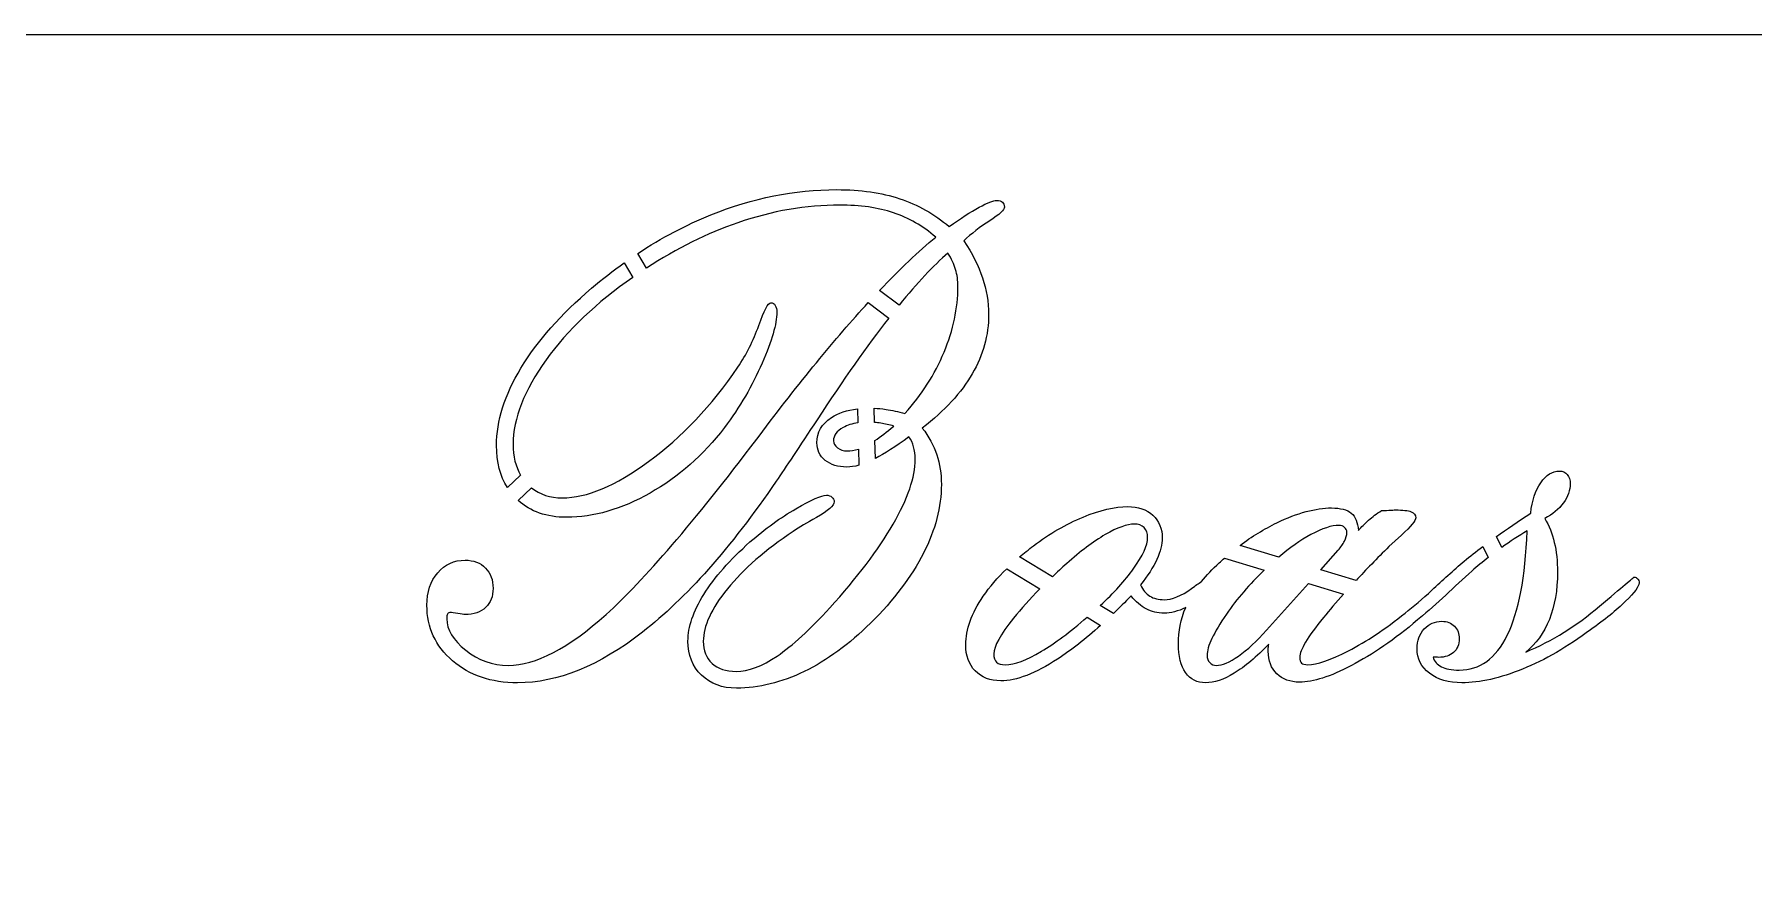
# Model space of a CAD drawing. Header units: centimetres. Extents: x -56 to 56, y -46 to 46.
# Drawn here: x 31.4 to 43.75, y 26.86 to 32.85 of the extents above; entities that cross this region are included whole.
import ezdxf

# ---------------------------------------------------------------- set-up
doc = ezdxf.new("R2010")
doc.units = ezdxf.units.CM
doc.header["$MEASUREMENT"] = 0
doc.layers.add('Camada 1', color=7, linetype='Continuous')

msp = doc.modelspace()

# ---------------------------------------------------------------- linework, layer by layer
at = {"layer": 'Camada 1', "color": 250, "lineweight": 20}
for points, knots in [([(28.02574, -1.15384), (40.15826, -1.15384), (43.06602, -1.15388), (56.02575, -1.15388), (56.02575, -1.15388), (56.02575, -1.15388), (56.02575, 32.84612), (56.02575, 32.84612), (56.02575, 32.84612), (43.05091, 32.84612), (40.18961, 32.84612), (28.02574, 32.84612), (28.02574, 32.84612), (26.98292, 32.84612), (25.91856, 32.84612), (24.87574, 32.84612), (24.87574, 32.84612), (24.87574, 32.84612), (23.37574, 32.84612), (23.37574, 32.84612), (23.37574, 32.84612), (23.37574, 32.84612), (23.37574, 32.54614), (23.37574, 32.54614), (23.37574, 32.54614), (23.37574, 32.54614), (18.97574, 32.54614), (18.97574, 32.54614), (18.97574, 32.54614), (18.97574, 32.54614), (18.97574, 32.84612), (18.97574, 32.84612), (18.97574, 32.84612), (18.97574, 32.84612), (17.47574, 32.84612), (17.47574, 32.84612), (17.47574, 32.84612), (17.47574, 32.84612), (17.47574, -1.15384), (17.47574, -1.15384), (17.47574, -1.15384), (17.47574, -1.15384), (18.97574, -1.15384), (18.97574, -1.15384), (18.97574, -1.15384), (18.97574, -1.15384), (18.97574, -0.85386), (18.97574, -0.85386), (18.97574, -0.85386), (18.97574, -0.85386), (23.37574, -0.85386), (23.37574, -0.85386), (23.37574, -0.85386), (23.37574, -0.85386), (23.37574, -1.15384), (23.37574, -1.15384), (23.37574, -1.15384), (23.37574, -1.15384), (24.87574, -1.15384), (24.87574, -1.15384), (24.87574, -1.15384), (25.91856, -1.15384), (26.98292, -1.15384), (28.02574, -1.15384)], [0, 0, 0, 0, 0.05882353, 0.05882353, 0.05882353, 0.05882353, 0.11764706, 0.11764706, 0.11764706, 0.11764706, 0.17647059, 0.17647059, 0.17647059, 0.17647059, 0.23529412, 0.23529412, 0.23529412, 0.23529412, 0.29411765, 0.29411765, 0.29411765, 0.29411765, 0.35294118, 0.35294118, 0.35294118, 0.35294118, 0.41176471, 0.41176471, 0.41176471, 0.41176471, 0.47058824, 0.47058824, 0.47058824, 0.47058824, 0.52941176, 0.52941176, 0.52941176, 0.52941176, 0.58823529, 0.58823529, 0.58823529, 0.58823529, 0.64705882, 0.64705882, 0.64705882, 0.64705882, 0.70588235, 0.70588235, 0.70588235, 0.70588235, 0.76470588, 0.76470588, 0.76470588, 0.76470588, 0.82352941, 0.82352941, 0.82352941, 0.82352941, 0.88235294, 0.88235294, 0.88235294, 0.88235294, 1, 1, 1, 1]), ([(37.88598, 29.82762), (37.86382, 29.89418), (37.82942, 29.95834), (37.78281, 30.01926), (37.78281, 30.01926), (37.94405, 30.14437), (38.06327, 30.27428), (38.14197, 30.40899), (38.14197, 30.40899), (38.21993, 30.5437), (38.2589, 30.68644), (38.2589, 30.8364), (38.2589, 30.8364), (38.2589, 30.92379), (38.24437, 31.01121), (38.21534, 31.09701), (38.21534, 31.09701), (38.1863, 31.1828), (38.14197, 31.27262), (38.08085, 31.36484), (38.08085, 31.36484), (38.13434, 31.41456), (38.19699, 31.46267), (38.26731, 31.50838), (38.26731, 31.50838), (38.33761, 31.55328), (38.37277, 31.58616), (38.37277, 31.60621), (38.37277, 31.60621), (38.37277, 31.62225), (38.36818, 31.63427), (38.35825, 31.6415), (38.35825, 31.6415), (38.34907, 31.64951), (38.33532, 31.65352), (38.31699, 31.65352), (38.31699, 31.65352), (38.29329, 31.65352), (38.25126, 31.63748), (38.19012, 31.6046), (38.19012, 31.6046), (38.12899, 31.57174), (38.05793, 31.52522), (37.97615, 31.46587), (37.97615, 31.46587), (37.8684, 31.55648), (37.74994, 31.62385), (37.62004, 31.66635), (37.62004, 31.66635), (37.49013, 31.70966), (37.33881, 31.7313), (37.16764, 31.7313), (37.16764, 31.7313), (36.86579, 31.7313), (36.56469, 31.67116), (36.26436, 31.55008), (36.26436, 31.55008), (36.08461, 31.4779), (35.9098, 31.38578), (35.73996, 31.27394), (35.73996, 31.27394), (35.73996, 31.27394), (35.80241, 31.1685), (35.80241, 31.1685), (35.80241, 31.1685), (36.01938, 31.30987), (36.23763, 31.41816), (36.4577, 31.49394), (36.4577, 31.49394), (36.70377, 31.57814), (36.94755, 31.62064), (37.1898, 31.62064), (37.1898, 31.62064), (37.33576, 31.62064), (37.46414, 31.6022), (37.57495, 31.56531), (37.57495, 31.56531), (37.68499, 31.52842), (37.78664, 31.47069), (37.87909, 31.3905), (37.87909, 31.3905), (37.75542, 31.2886), (37.62104, 31.16115), (37.47597, 31.0082), (37.47597, 31.0082), (37.47597, 31.0082), (37.61603, 30.90256), (37.61603, 30.90256), (37.61603, 30.90256), (37.74609, 31.06199), (37.86307, 31.18641), (37.96698, 31.27584), (37.96698, 31.27584), (37.99219, 31.23493), (38.01055, 31.19564), (38.022, 31.15795), (38.022, 31.15795), (38.03346, 31.12027), (38.0388, 31.07937), (38.0388, 31.03365), (38.0388, 31.03365), (38.0388, 30.8805), (38.00519, 30.72414), (37.9387, 30.56455), (37.9387, 30.56455), (37.87222, 30.40418), (37.77898, 30.25824), (37.65747, 30.12512), (37.65747, 30.12512), (37.60857, 30.13794), (37.5635, 30.14677), (37.52222, 30.15318), (37.52222, 30.15318), (37.49222, 30.15785), (37.46384, 30.16082), (37.43679, 30.16209), (37.43679, 30.16209), (37.43679, 30.16209), (37.43932, 30.05982), (37.43932, 30.05982), (37.43932, 30.05982), (37.45445, 30.05862), (37.46932, 30.05687), (37.48402, 30.05456), (37.48402, 30.05456), (37.51458, 30.04976), (37.5459, 30.04333), (37.57724, 30.0337), (37.57724, 30.0337), (37.52699, 29.99066), (37.48226, 29.95593), (37.44256, 29.92925), (37.44256, 29.92925), (37.44256, 29.92925), (37.44573, 29.80141), (37.44573, 29.80141), (37.44573, 29.80141), (37.5101, 29.83509), (37.59053, 29.88641), (37.68652, 29.95592), (37.68652, 29.95592), (37.7018, 29.93588), (37.71327, 29.91183), (37.72014, 29.88536), (37.72014, 29.88536), (37.72778, 29.8589), (37.7316, 29.82843), (37.7316, 29.79394), (37.7316, 29.79394), (37.7316, 29.66805), (37.67888, 29.51328), (37.57265, 29.32884), (37.57265, 29.32884), (37.46643, 29.14522), (37.31512, 28.94474), (37.11796, 28.72823), (37.11796, 28.72823), (36.97506, 28.57186), (36.84897, 28.45638), (36.7397, 28.38262), (36.7397, 28.38262), (36.63118, 28.30884), (36.53259, 28.27195), (36.44471, 28.27195), (36.44471, 28.27195), (36.37135, 28.27195), (36.31402, 28.2912), (36.272, 28.32969), (36.272, 28.32969), (36.22997, 28.36818), (36.20934, 28.42111), (36.20934, 28.48847), (36.20934, 28.48847), (36.20934, 28.59752), (36.26742, 28.72342), (36.38281, 28.86536), (36.38281, 28.86536), (36.4982, 29.00728), (36.65562, 29.14441), (36.85585, 29.27753), (36.85585, 29.27753), (36.89864, 29.30558), (36.95442, 29.33927), (37.02167, 29.37696), (37.02167, 29.37696), (37.1065, 29.42508), (37.1493, 29.46277), (37.1493, 29.49002), (37.1493, 29.49002), (37.1493, 29.50366), (37.14395, 29.51569), (37.13324, 29.52371), (37.13324, 29.52371), (37.12331, 29.53253), (37.10955, 29.53734), (37.09351, 29.53734), (37.09351, 29.53734), (37.05912, 29.53734), (36.98652, 29.50526), (36.87495, 29.44031), (36.87495, 29.44031), (36.76414, 29.37616), (36.6541, 29.29678), (36.54483, 29.20135), (36.54483, 29.20135), (36.40039, 29.07305), (36.28958, 28.94795), (36.21316, 28.82526), (36.21316, 28.82526), (36.13751, 28.70337), (36.09929, 28.59191), (36.09929, 28.49007), (36.09929, 28.49007), (36.09929, 28.38983), (36.13139, 28.30804), (36.19635, 28.24549), (36.19635, 28.24549), (36.2613, 28.18295), (36.34537, 28.15167), (36.44853, 28.15167), (36.44853, 28.15167), (36.60825, 28.15167), (36.77025, 28.19177), (36.93456, 28.27116), (36.93456, 28.27116), (37.09885, 28.35135), (37.25781, 28.46762), (37.41142, 28.61919), (37.41142, 28.61919), (37.57876, 28.78517), (37.70486, 28.95276), (37.79121, 29.12116), (37.79121, 29.12116), (37.8768, 29.28955), (37.9196, 29.45394), (37.9196, 29.61512), (37.9196, 29.61512), (37.9196, 29.6905), (37.90813, 29.76107), (37.88598, 29.82762)], [0, 0, 0, 0, 0.01639344, 0.01639344, 0.01639344, 0.01639344, 0.03278689, 0.03278689, 0.03278689, 0.03278689, 0.04918033, 0.04918033, 0.04918033, 0.04918033, 0.06557377, 0.06557377, 0.06557377, 0.06557377, 0.08196721, 0.08196721, 0.08196721, 0.08196721, 0.09836066, 0.09836066, 0.09836066, 0.09836066, 0.1147541, 0.1147541, 0.1147541, 0.1147541, 0.13114754, 0.13114754, 0.13114754, 0.13114754, 0.14754098, 0.14754098, 0.14754098, 0.14754098, 0.16393443, 0.16393443, 0.16393443, 0.16393443, 0.18032787, 0.18032787, 0.18032787, 0.18032787, 0.19672131, 0.19672131, 0.19672131, 0.19672131, 0.21311475, 0.21311475, 0.21311475, 0.21311475, 0.2295082, 0.2295082, 0.2295082, 0.2295082, 0.24590164, 0.24590164, 0.24590164, 0.24590164, 0.26229508, 0.26229508, 0.26229508, 0.26229508, 0.27868852, 0.27868852, 0.27868852, 0.27868852, 0.29508197, 0.29508197, 0.29508197, 0.29508197, 0.31147541, 0.31147541, 0.31147541, 0.31147541, 0.32786885, 0.32786885, 0.32786885, 0.32786885, 0.3442623, 0.3442623, 0.3442623, 0.3442623, 0.36065574, 0.36065574, 0.36065574, 0.36065574, 0.37704918, 0.37704918, 0.37704918, 0.37704918, 0.39344262, 0.39344262, 0.39344262, 0.39344262, 0.40983607, 0.40983607, 0.40983607, 0.40983607, 0.42622951, 0.42622951, 0.42622951, 0.42622951, 0.44262295, 0.44262295, 0.44262295, 0.44262295, 0.45901639, 0.45901639, 0.45901639, 0.45901639, 0.47540984, 0.47540984, 0.47540984, 0.47540984, 0.49180328, 0.49180328, 0.49180328, 0.49180328, 0.50819672, 0.50819672, 0.50819672, 0.50819672, 0.52459016, 0.52459016, 0.52459016, 0.52459016, 0.54098361, 0.54098361, 0.54098361, 0.54098361, 0.55737705, 0.55737705, 0.55737705, 0.55737705, 0.57377049, 0.57377049, 0.57377049, 0.57377049, 0.59016393, 0.59016393, 0.59016393, 0.59016393, 0.60655738, 0.60655738, 0.60655738, 0.60655738, 0.62295082, 0.62295082, 0.62295082, 0.62295082, 0.63934426, 0.63934426, 0.63934426, 0.63934426, 0.6557377, 0.6557377, 0.6557377, 0.6557377, 0.67213115, 0.67213115, 0.67213115, 0.67213115, 0.68852459, 0.68852459, 0.68852459, 0.68852459, 0.70491803, 0.70491803, 0.70491803, 0.70491803, 0.72131148, 0.72131148, 0.72131148, 0.72131148, 0.73770492, 0.73770492, 0.73770492, 0.73770492, 0.75409836, 0.75409836, 0.75409836, 0.75409836, 0.7704918, 0.7704918, 0.7704918, 0.7704918, 0.78688525, 0.78688525, 0.78688525, 0.78688525, 0.80327869, 0.80327869, 0.80327869, 0.80327869, 0.81967213, 0.81967213, 0.81967213, 0.81967213, 0.83606557, 0.83606557, 0.83606557, 0.83606557, 0.85245902, 0.85245902, 0.85245902, 0.85245902, 0.86885246, 0.86885246, 0.86885246, 0.86885246, 0.8852459, 0.8852459, 0.8852459, 0.8852459, 0.90163934, 0.90163934, 0.90163934, 0.90163934, 0.91803279, 0.91803279, 0.91803279, 0.91803279, 0.93442623, 0.93442623, 0.93442623, 0.93442623, 0.95081967, 0.95081967, 0.95081967, 0.95081967, 0.96721311, 0.96721311, 0.96721311, 0.96721311, 1, 1, 1, 1]), ([(35.64075, 31.20597), (35.56171, 31.14969), (35.48378, 31.08904), (35.40694, 31.02404), (35.40694, 31.02404), (35.18608, 30.83559), (35.01644, 30.64475), (34.89951, 30.45068), (34.89951, 30.45068), (34.78259, 30.25583), (34.72374, 30.07059), (34.72374, 29.89339), (34.72374, 29.89339), (34.72374, 29.77531), (34.7499, 29.67508), (34.80186, 29.59267), (34.80186, 29.59267), (34.80186, 29.59267), (34.89725, 29.68142), (34.89725, 29.68142), (34.89725, 29.68142), (34.86096, 29.74269), (34.84297, 29.81655), (34.84297, 29.903), (34.84297, 29.903), (34.84297, 30.08823), (34.92244, 30.29031), (35.08063, 30.50922), (35.08063, 30.50922), (35.23479, 30.72335), (35.44193, 30.9207), (35.70274, 31.10131), (35.70274, 31.10131), (35.70274, 31.10131), (35.64075, 31.20597), (35.64075, 31.20597)], [0, 0, 0, 0, 0.1, 0.1, 0.1, 0.1, 0.2, 0.2, 0.2, 0.2, 0.3, 0.3, 0.3, 0.3, 0.4, 0.4, 0.4, 0.4, 0.5, 0.5, 0.5, 0.5, 0.6, 0.6, 0.6, 0.6, 0.7, 0.7, 0.7, 0.7, 0.8, 0.8, 0.8, 0.8, 1, 1, 1, 1]), ([(37.39369, 30.91996), (37.15884, 30.66399), (36.89749, 30.34476), (36.60978, 29.96234), (36.60978, 29.96234), (36.60978, 29.96234), (36.59372, 29.94069), (36.59372, 29.94069), (36.59372, 29.94069), (36.14362, 29.34569), (35.78215, 28.9263), (35.51164, 28.68172), (35.51164, 28.68172), (35.24034, 28.43715), (35.00573, 28.31526), (34.80705, 28.31526), (34.80705, 28.31526), (34.69548, 28.31526), (34.59384, 28.35135), (34.5029, 28.42431), (34.5029, 28.42431), (34.41196, 28.49729), (34.36611, 28.57266), (34.36611, 28.65045), (34.36611, 28.65045), (34.36611, 28.66568), (34.36765, 28.67691), (34.3707, 28.68333), (34.3707, 28.68333), (34.37375, 28.68973), (34.37986, 28.69376), (34.38827, 28.69536), (34.38827, 28.69536), (34.40202, 28.69536), (34.42113, 28.69293), (34.44558, 28.68813), (34.44558, 28.68813), (34.47004, 28.68333), (34.48762, 28.68092), (34.49831, 28.68092), (34.49831, 28.68092), (34.5602, 28.68092), (34.60988, 28.69776), (34.64581, 28.73144), (34.64581, 28.73144), (34.68096, 28.76511), (34.69929, 28.81083), (34.69929, 28.86856), (34.69929, 28.86856), (34.69929, 28.9279), (34.68096, 28.97682), (34.64428, 29.01451), (34.64428, 29.01451), (34.60836, 29.05219), (34.55945, 29.07063), (34.49831, 29.07063), (34.49831, 29.07063), (34.41808, 29.07063), (34.35234, 29.04016), (34.30115, 28.98002), (34.30115, 28.98002), (34.24995, 28.91989), (34.22397, 28.8421), (34.22397, 28.74669), (34.22397, 28.74669), (34.22397, 28.58709), (34.28511, 28.45398), (34.40738, 28.34894), (34.40738, 28.34894), (34.52965, 28.24309), (34.68554, 28.19017), (34.87506, 28.19017), (34.87506, 28.19017), (35.16164, 28.19017), (35.4612, 28.31127), (35.77299, 28.55423), (35.77299, 28.55423), (36.08477, 28.79719), (36.40497, 29.15804), (36.73357, 29.63758), (36.73357, 29.63758), (36.80083, 29.73781), (36.89864, 29.88536), (37.02702, 30.07942), (37.02702, 30.07942), (37.21548, 30.36838), (37.38685, 30.61143), (37.54114, 30.80874), (37.54114, 30.80874), (37.54114, 30.80874), (37.39369, 30.91996), (37.39369, 30.91996)], [0, 0, 0, 0, 0.04166667, 0.04166667, 0.04166667, 0.04166667, 0.08333333, 0.08333333, 0.08333333, 0.08333333, 0.125, 0.125, 0.125, 0.125, 0.16666667, 0.16666667, 0.16666667, 0.16666667, 0.20833333, 0.20833333, 0.20833333, 0.20833333, 0.25, 0.25, 0.25, 0.25, 0.29166667, 0.29166667, 0.29166667, 0.29166667, 0.33333333, 0.33333333, 0.33333333, 0.33333333, 0.375, 0.375, 0.375, 0.375, 0.41666667, 0.41666667, 0.41666667, 0.41666667, 0.45833333, 0.45833333, 0.45833333, 0.45833333, 0.5, 0.5, 0.5, 0.5, 0.54166667, 0.54166667, 0.54166667, 0.54166667, 0.58333333, 0.58333333, 0.58333333, 0.58333333, 0.625, 0.625, 0.625, 0.625, 0.66666667, 0.66666667, 0.66666667, 0.66666667, 0.70833333, 0.70833333, 0.70833333, 0.70833333, 0.75, 0.75, 0.75, 0.75, 0.79166667, 0.79166667, 0.79166667, 0.79166667, 0.83333333, 0.83333333, 0.83333333, 0.83333333, 0.875, 0.875, 0.875, 0.875, 0.91666667, 0.91666667, 0.91666667, 0.91666667, 1, 1, 1, 1]), ([(34.87885, 29.50039), (34.96766, 29.41918), (35.08383, 29.37856), (35.22736, 29.37856), (35.22736, 29.37856), (35.42146, 29.37856), (35.62167, 29.4363), (35.82648, 29.55256), (35.82648, 29.55256), (36.03205, 29.66884), (36.21011, 29.82522), (36.36065, 30.02248), (36.36065, 30.02248), (36.47147, 30.17003), (36.56162, 30.324), (36.63194, 30.48517), (36.63194, 30.48517), (36.70224, 30.64554), (36.73739, 30.76744), (36.73739, 30.85083), (36.73739, 30.85083), (36.73739, 30.87087), (36.73357, 30.88772), (36.72593, 30.89974), (36.72593, 30.89974), (36.71829, 30.91258), (36.70836, 30.91899), (36.69461, 30.91899), (36.69461, 30.91899), (36.6755, 30.91899), (36.64646, 30.86446), (36.60748, 30.75541), (36.60748, 30.75541), (36.56851, 30.64715), (36.51883, 30.54691), (36.4577, 30.4563), (36.4577, 30.4563), (36.26819, 30.17885), (36.05421, 29.95272), (35.81578, 29.7787), (35.81578, 29.7787), (35.57811, 29.60469), (35.37179, 29.5181), (35.19678, 29.5181), (35.19678, 29.5181), (35.10897, 29.5181), (35.03524, 29.54221), (34.97563, 29.59044), (34.97563, 29.59044), (34.97563, 29.59044), (34.87885, 29.50039), (34.87885, 29.50039)], [0, 0, 0, 0, 0.07142857, 0.07142857, 0.07142857, 0.07142857, 0.14285714, 0.14285714, 0.14285714, 0.14285714, 0.21428571, 0.21428571, 0.21428571, 0.21428571, 0.28571429, 0.28571429, 0.28571429, 0.28571429, 0.35714286, 0.35714286, 0.35714286, 0.35714286, 0.42857143, 0.42857143, 0.42857143, 0.42857143, 0.5, 0.5, 0.5, 0.5, 0.57142857, 0.57142857, 0.57142857, 0.57142857, 0.64285714, 0.64285714, 0.64285714, 0.64285714, 0.71428571, 0.71428571, 0.71428571, 0.71428571, 0.78571429, 0.78571429, 0.78571429, 0.78571429, 0.85714286, 0.85714286, 0.85714286, 0.85714286, 1, 1, 1, 1]), ([(37.31686, 30.1577), (37.24233, 30.14871), (37.17985, 30.12779), (37.12943, 30.09465), (37.12943, 30.09465), (37.05988, 30.04895), (37.0255, 29.98879), (37.0255, 29.91342), (37.0255, 29.91342), (37.0255, 29.8621), (37.04536, 29.8196), (37.0851, 29.78752), (37.0851, 29.78752), (37.12483, 29.75545), (37.17681, 29.73942), (37.241, 29.73942), (37.241, 29.73942), (37.26748, 29.73942), (37.29615, 29.7438), (37.32691, 29.75244), (37.32691, 29.75244), (37.32691, 29.75244), (37.32403, 29.86852), (37.32403, 29.86852), (37.32403, 29.86852), (37.29558, 29.85943), (37.26791, 29.85488), (37.241, 29.85488), (37.241, 29.85488), (37.21578, 29.85488), (37.19361, 29.8621), (37.17375, 29.87734), (37.17375, 29.87734), (37.15465, 29.89178), (37.14471, 29.90861), (37.14471, 29.92786), (37.14471, 29.92786), (37.14471, 29.96555), (37.16764, 29.99683), (37.21425, 30.02328), (37.21425, 30.02328), (37.24397, 30.03991), (37.27914, 30.05115), (37.31936, 30.057), (37.31936, 30.057), (37.31936, 30.057), (37.31686, 30.1577), (37.31686, 30.1577)], [0, 0, 0, 0, 0.07692308, 0.07692308, 0.07692308, 0.07692308, 0.15384615, 0.15384615, 0.15384615, 0.15384615, 0.23076923, 0.23076923, 0.23076923, 0.23076923, 0.30769231, 0.30769231, 0.30769231, 0.30769231, 0.38461538, 0.38461538, 0.38461538, 0.38461538, 0.46153846, 0.46153846, 0.46153846, 0.46153846, 0.53846154, 0.53846154, 0.53846154, 0.53846154, 0.61538462, 0.61538462, 0.61538462, 0.61538462, 0.69230769, 0.69230769, 0.69230769, 0.69230769, 0.76923077, 0.76923077, 0.76923077, 0.76923077, 0.84615385, 0.84615385, 0.84615385, 0.84615385, 1, 1, 1, 1]), ([(42.32287, 29.19814), (42.30836, 29.26229), (42.28542, 29.32003), (42.2541, 29.36974), (42.2541, 29.36974), (42.31064, 29.39942), (42.35574, 29.43711), (42.3886, 29.48281), (42.3886, 29.48281), (42.42145, 29.52772), (42.4375, 29.57342), (42.4375, 29.61914), (42.4375, 29.61914), (42.4375, 29.6472), (42.43063, 29.66964), (42.4161, 29.68569), (42.4161, 29.68569), (42.40236, 29.70253), (42.38324, 29.71055), (42.35879, 29.71055), (42.35879, 29.71055), (42.30988, 29.71055), (42.26556, 29.68248), (42.22658, 29.62715), (42.22658, 29.62715), (42.18761, 29.57182), (42.16315, 29.49804), (42.15322, 29.40743), (42.15322, 29.40743), (42.06318, 29.34934), (41.98102, 29.29379), (41.90665, 29.24084), (41.90665, 29.24084), (41.90665, 29.24084), (41.94577, 29.1626), (41.94577, 29.1626), (41.94577, 29.1626), (42.00473, 29.20445), (42.06547, 29.24384), (42.12801, 29.28073), (42.12801, 29.28073), (42.11501, 28.94795), (42.06687, 28.69857), (41.9851, 28.53177), (41.9851, 28.53177), (41.90257, 28.36498), (41.78794, 28.28159), (41.63969, 28.28159), (41.63969, 28.28159), (41.58467, 28.28159), (41.54186, 28.2896), (41.5113, 28.30483), (41.5113, 28.30483), (41.48074, 28.32087), (41.46086, 28.34413), (41.4517, 28.3754), (41.4517, 28.3754), (41.45475, 28.3754), (41.45934, 28.3754), (41.46545, 28.3746), (41.46545, 28.3746), (41.4708, 28.37379), (41.47997, 28.37299), (41.49219, 28.37299), (41.49219, 28.37299), (41.53652, 28.37299), (41.57244, 28.38503), (41.59919, 28.40828), (41.59919, 28.40828), (41.62593, 28.43234), (41.63969, 28.46522), (41.63969, 28.5069), (41.63969, 28.5069), (41.63969, 28.543), (41.62822, 28.57266), (41.60529, 28.59672), (41.60529, 28.59672), (41.58237, 28.61998), (41.5518, 28.63201), (41.51513, 28.63201), (41.51513, 28.63201), (41.46468, 28.63201), (41.42266, 28.61355), (41.38828, 28.57668), (41.38828, 28.57668), (41.35388, 28.53979), (41.33706, 28.49247), (41.33706, 28.43474), (41.33706, 28.43474), (41.33706, 28.36257), (41.36686, 28.30403), (41.42648, 28.25833), (41.42648, 28.25833), (41.48609, 28.21262), (41.56403, 28.19017), (41.65956, 28.19017), (41.65956, 28.19017), (41.78718, 28.19017), (41.93238, 28.22305), (42.09438, 28.28879), (42.09438, 28.28879), (42.25638, 28.35455), (42.41916, 28.44837), (42.58346, 28.57106), (42.58346, 28.57106), (42.68587, 28.64324), (42.76993, 28.7114), (42.83488, 28.77554), (42.83488, 28.77554), (42.89984, 28.83969), (42.93194, 28.883), (42.93194, 28.90705), (42.93194, 28.90705), (42.93194, 28.91908), (42.92888, 28.92951), (42.922, 28.93752), (42.922, 28.93752), (42.91513, 28.94554), (42.90672, 28.94875), (42.89679, 28.94875), (42.89679, 28.94875), (42.89372, 28.94875), (42.81043, 28.87899), (42.64765, 28.74026), (42.64765, 28.74026), (42.48488, 28.60072), (42.30836, 28.49087), (42.11731, 28.41069), (42.11731, 28.41069), (42.19143, 28.47003), (42.24875, 28.5486), (42.28771, 28.64565), (42.28771, 28.64565), (42.32593, 28.74266), (42.34579, 28.85574), (42.34579, 28.98404), (42.34579, 28.98404), (42.34579, 29.06263), (42.33815, 29.13398), (42.32287, 29.19814)], [0, 0, 0, 0, 0.02777778, 0.02777778, 0.02777778, 0.02777778, 0.05555556, 0.05555556, 0.05555556, 0.05555556, 0.08333333, 0.08333333, 0.08333333, 0.08333333, 0.11111111, 0.11111111, 0.11111111, 0.11111111, 0.13888889, 0.13888889, 0.13888889, 0.13888889, 0.16666667, 0.16666667, 0.16666667, 0.16666667, 0.19444444, 0.19444444, 0.19444444, 0.19444444, 0.22222222, 0.22222222, 0.22222222, 0.22222222, 0.25, 0.25, 0.25, 0.25, 0.27777778, 0.27777778, 0.27777778, 0.27777778, 0.30555556, 0.30555556, 0.30555556, 0.30555556, 0.33333333, 0.33333333, 0.33333333, 0.33333333, 0.36111111, 0.36111111, 0.36111111, 0.36111111, 0.38888889, 0.38888889, 0.38888889, 0.38888889, 0.41666667, 0.41666667, 0.41666667, 0.41666667, 0.44444444, 0.44444444, 0.44444444, 0.44444444, 0.47222222, 0.47222222, 0.47222222, 0.47222222, 0.5, 0.5, 0.5, 0.5, 0.52777778, 0.52777778, 0.52777778, 0.52777778, 0.55555556, 0.55555556, 0.55555556, 0.55555556, 0.58333333, 0.58333333, 0.58333333, 0.58333333, 0.61111111, 0.61111111, 0.61111111, 0.61111111, 0.63888889, 0.63888889, 0.63888889, 0.63888889, 0.66666667, 0.66666667, 0.66666667, 0.66666667, 0.69444444, 0.69444444, 0.69444444, 0.69444444, 0.72222222, 0.72222222, 0.72222222, 0.72222222, 0.75, 0.75, 0.75, 0.75, 0.77777778, 0.77777778, 0.77777778, 0.77777778, 0.80555556, 0.80555556, 0.80555556, 0.80555556, 0.83333333, 0.83333333, 0.83333333, 0.83333333, 0.86111111, 0.86111111, 0.86111111, 0.86111111, 0.88888889, 0.88888889, 0.88888889, 0.88888889, 0.91666667, 0.91666667, 0.91666667, 0.91666667, 0.94444444, 0.94444444, 0.94444444, 0.94444444, 1, 1, 1, 1]), ([(41.8084, 29.169), (41.76013, 29.13269), (41.71588, 29.09777), (41.6756, 29.06422), (41.6756, 29.06422), (41.5983, 28.99983), (41.5196, 28.92444), (41.44405, 28.85574), (41.44405, 28.85574), (41.37527, 28.79319), (41.31109, 28.73785), (41.25148, 28.69134), (41.25148, 28.69134), (41.10857, 28.57668), (40.97255, 28.48607), (40.84416, 28.4195), (40.84416, 28.4195), (40.71501, 28.35295), (40.61796, 28.32008), (40.55224, 28.32008), (40.55224, 28.32008), (40.53008, 28.32008), (40.5148, 28.32408), (40.50639, 28.3321), (40.50639, 28.3321), (40.49797, 28.33931), (40.49416, 28.35375), (40.49416, 28.37379), (40.49416, 28.37379), (40.49416, 28.42431), (40.55071, 28.51894), (40.66458, 28.65928), (40.66458, 28.65928), (40.70672, 28.71122), (40.75474, 28.76722), (40.80864, 28.82725), (40.80864, 28.82725), (40.80864, 28.82725), (40.55601, 28.90345), (40.55601, 28.90345), (40.55601, 28.90345), (40.55601, 28.90345), (40.25421, 28.56706), (40.25421, 28.56706), (40.25421, 28.56706), (40.18543, 28.48847), (40.11895, 28.42673), (40.05398, 28.38182), (40.05398, 28.38182), (39.98903, 28.33772), (39.93631, 28.31526), (39.89581, 28.31526), (39.89581, 28.31526), (39.87669, 28.31526), (39.86065, 28.32167), (39.84766, 28.33531), (39.84766, 28.33531), (39.83467, 28.34814), (39.82855, 28.36578), (39.82855, 28.38823), (39.82855, 28.38823), (39.82855, 28.45078), (39.87517, 28.54942), (39.96764, 28.68413), (39.96764, 28.68413), (40.04216, 28.79271), (40.13306, 28.89764), (40.23955, 28.99891), (40.23955, 28.99891), (40.23955, 28.99891), (39.95308, 29.08533), (39.95308, 29.08533), (39.95308, 29.08533), (39.94052, 29.07423), (39.92805, 29.06292), (39.91566, 29.05139), (39.91566, 29.05139), (39.86745, 29.00654), (39.82456, 28.96223), (39.7883, 28.917), (39.7883, 28.917), (39.7684, 28.9043), (39.74461, 28.88789), (39.71698, 28.86777), (39.71698, 28.86777), (39.64285, 28.81404), (39.57713, 28.78678), (39.51982, 28.78678), (39.51982, 28.78678), (39.48008, 28.78678), (39.44568, 28.79559), (39.41741, 28.81243), (39.41741, 28.81243), (39.38915, 28.83008), (39.36621, 28.85654), (39.35017, 28.89261), (39.35017, 28.89261), (39.40213, 28.95838), (39.4411, 29.02012), (39.46786, 29.07625), (39.46786, 29.07625), (39.49384, 29.13319), (39.50682, 29.18371), (39.50682, 29.22942), (39.50682, 29.22942), (39.50682, 29.29678), (39.4839, 29.35131), (39.43881, 29.393), (39.43881, 29.393), (39.39296, 29.43469), (39.33335, 29.45554), (39.25846, 29.45554), (39.25846, 29.45554), (39.16599, 29.45554), (39.059, 29.43069), (38.9375, 29.38017), (38.9375, 29.38017), (38.81599, 29.33045), (38.69679, 29.26149), (38.58063, 29.17328), (38.58063, 29.17328), (38.54567, 29.14702), (38.51255, 29.12057), (38.48126, 29.09394), (38.48126, 29.09394), (38.48126, 29.09394), (38.71701, 28.95172), (38.71701, 28.95172), (38.71701, 28.95172), (38.74962, 28.9825), (38.78388, 29.01386), (38.81981, 29.04579), (38.81981, 29.04579), (38.91688, 29.13398), (39.00934, 29.20296), (39.09722, 29.25427), (39.09722, 29.25427), (39.1851, 29.30478), (39.25464, 29.33045), (39.30508, 29.33045), (39.30508, 29.33045), (39.33488, 29.33045), (39.35858, 29.32163), (39.37539, 29.30478), (39.37539, 29.30478), (39.39296, 29.28715), (39.40137, 29.26389), (39.40137, 29.23423), (39.40137, 29.23423), (39.40137, 29.1781), (39.36698, 29.10191), (39.29821, 29.00728), (39.29821, 29.00728), (39.23935, 28.9254), (39.15987, 28.8375), (39.0603, 28.74464), (39.0603, 28.74464), (39.0603, 28.74464), (39.15505, 28.68748), (39.15505, 28.68748), (39.15505, 28.68748), (39.19683, 28.7275), (39.23944, 28.76994), (39.28292, 28.81484), (39.28292, 28.81484), (39.31731, 28.77154), (39.35323, 28.73946), (39.39143, 28.72022), (39.39143, 28.72022), (39.42964, 28.70016), (39.47244, 28.69054), (39.51982, 28.69054), (39.51982, 28.69054), (39.56848, 28.69054), (39.62028, 28.70379), (39.67502, 28.73028), (39.67502, 28.73028), (39.63966, 28.64673), (39.62223, 28.56014), (39.62223, 28.47003), (39.62223, 28.47003), (39.62223, 28.38101), (39.63903, 28.31205), (39.67343, 28.26314), (39.67343, 28.26314), (39.70781, 28.21423), (39.75672, 28.19017), (39.81938, 28.19017), (39.81938, 28.19017), (39.87899, 28.19017), (39.94701, 28.21343), (40.02342, 28.25992), (40.02342, 28.25992), (40.09984, 28.30564), (40.18238, 28.3754), (40.27254, 28.46762), (40.27254, 28.46762), (40.27102, 28.46201), (40.26949, 28.45479), (40.26873, 28.44758), (40.26873, 28.44758), (40.26796, 28.44116), (40.26796, 28.42993), (40.26796, 28.4163), (40.26796, 28.4163), (40.26796, 28.34894), (40.28859, 28.29522), (40.3291, 28.25513), (40.3291, 28.25513), (40.37036, 28.21503), (40.42539, 28.19497), (40.49416, 28.19497), (40.49416, 28.19497), (40.58969, 28.19497), (40.71349, 28.23427), (40.8648, 28.31366), (40.8648, 28.31366), (41.01611, 28.39303), (41.17506, 28.50211), (41.34089, 28.64163), (41.34089, 28.64163), (41.34089, 28.64163), (41.35235, 28.65125), (41.35235, 28.65125), (41.35235, 28.65125), (41.4797, 28.75803), (41.60556, 28.88062), (41.73139, 28.99286), (41.73139, 28.99286), (41.7694, 29.0263), (41.80828, 29.0586), (41.84804, 29.08972), (41.84804, 29.08972), (41.84804, 29.08972), (41.8084, 29.169), (41.8084, 29.169)], [0, 0, 0, 0, 0.01666667, 0.01666667, 0.01666667, 0.01666667, 0.03333333, 0.03333333, 0.03333333, 0.03333333, 0.05, 0.05, 0.05, 0.05, 0.06666667, 0.06666667, 0.06666667, 0.06666667, 0.08333333, 0.08333333, 0.08333333, 0.08333333, 0.1, 0.1, 0.1, 0.1, 0.11666667, 0.11666667, 0.11666667, 0.11666667, 0.13333333, 0.13333333, 0.13333333, 0.13333333, 0.15, 0.15, 0.15, 0.15, 0.16666667, 0.16666667, 0.16666667, 0.16666667, 0.18333333, 0.18333333, 0.18333333, 0.18333333, 0.2, 0.2, 0.2, 0.2, 0.21666667, 0.21666667, 0.21666667, 0.21666667, 0.23333333, 0.23333333, 0.23333333, 0.23333333, 0.25, 0.25, 0.25, 0.25, 0.26666667, 0.26666667, 0.26666667, 0.26666667, 0.28333333, 0.28333333, 0.28333333, 0.28333333, 0.3, 0.3, 0.3, 0.3, 0.31666667, 0.31666667, 0.31666667, 0.31666667, 0.33333333, 0.33333333, 0.33333333, 0.33333333, 0.35, 0.35, 0.35, 0.35, 0.36666667, 0.36666667, 0.36666667, 0.36666667, 0.38333333, 0.38333333, 0.38333333, 0.38333333, 0.4, 0.4, 0.4, 0.4, 0.41666667, 0.41666667, 0.41666667, 0.41666667, 0.43333333, 0.43333333, 0.43333333, 0.43333333, 0.45, 0.45, 0.45, 0.45, 0.46666667, 0.46666667, 0.46666667, 0.46666667, 0.48333333, 0.48333333, 0.48333333, 0.48333333, 0.5, 0.5, 0.5, 0.5, 0.51666667, 0.51666667, 0.51666667, 0.51666667, 0.53333333, 0.53333333, 0.53333333, 0.53333333, 0.55, 0.55, 0.55, 0.55, 0.56666667, 0.56666667, 0.56666667, 0.56666667, 0.58333333, 0.58333333, 0.58333333, 0.58333333, 0.6, 0.6, 0.6, 0.6, 0.61666667, 0.61666667, 0.61666667, 0.61666667, 0.63333333, 0.63333333, 0.63333333, 0.63333333, 0.65, 0.65, 0.65, 0.65, 0.66666667, 0.66666667, 0.66666667, 0.66666667, 0.68333333, 0.68333333, 0.68333333, 0.68333333, 0.7, 0.7, 0.7, 0.7, 0.71666667, 0.71666667, 0.71666667, 0.71666667, 0.73333333, 0.73333333, 0.73333333, 0.73333333, 0.75, 0.75, 0.75, 0.75, 0.76666667, 0.76666667, 0.76666667, 0.76666667, 0.78333333, 0.78333333, 0.78333333, 0.78333333, 0.8, 0.8, 0.8, 0.8, 0.81666667, 0.81666667, 0.81666667, 0.81666667, 0.83333333, 0.83333333, 0.83333333, 0.83333333, 0.85, 0.85, 0.85, 0.85, 0.86666667, 0.86666667, 0.86666667, 0.86666667, 0.88333333, 0.88333333, 0.88333333, 0.88333333, 0.9, 0.9, 0.9, 0.9, 0.91666667, 0.91666667, 0.91666667, 0.91666667, 0.93333333, 0.93333333, 0.93333333, 0.93333333, 0.95, 0.95, 0.95, 0.95, 0.96666667, 0.96666667, 0.96666667, 0.96666667, 1, 1, 1, 1]), ([(40.89872, 28.92542), (40.96939, 29.00093), (41.04824, 29.08196), (41.13533, 29.16847), (41.13533, 29.16847), (41.13533, 29.16847), (41.22473, 29.25026), (41.22473, 29.25026), (41.22473, 29.25026), (41.2935, 29.31521), (41.3279, 29.3561), (41.3279, 29.37535), (41.3279, 29.37535), (41.3279, 29.3954), (41.31643, 29.41064), (41.29427, 29.41865), (41.29427, 29.41865), (41.27211, 29.42748), (41.23467, 29.43148), (41.18194, 29.43148), (41.18194, 29.43148), (41.172, 29.43148), (41.15518, 29.43069), (41.13303, 29.42908), (41.13303, 29.42908), (41.11087, 29.42748), (41.09329, 29.42668), (41.08106, 29.42668), (41.08106, 29.42668), (41.04667, 29.40502), (41.01611, 29.38177), (40.98859, 29.3577), (40.98859, 29.3577), (40.96108, 29.33286), (40.93663, 29.3088), (40.91523, 29.28314), (40.91523, 29.28314), (40.91142, 29.34167), (40.89383, 29.38338), (40.86404, 29.40822), (40.86404, 29.40822), (40.83423, 29.43308), (40.78685, 29.44592), (40.72266, 29.44592), (40.72266, 29.44592), (40.60955, 29.44592), (40.47812, 29.41064), (40.33062, 29.33927), (40.33062, 29.33927), (40.23823, 29.29479), (40.14985, 29.24047), (40.06519, 29.17685), (40.06519, 29.17685), (40.06519, 29.17685), (40.34378, 29.09281), (40.34378, 29.09281), (40.34378, 29.09281), (40.42228, 29.15979), (40.4989, 29.2136), (40.57363, 29.25427), (40.57363, 29.25427), (40.65693, 29.29837), (40.72342, 29.32082), (40.77463, 29.32082), (40.77463, 29.32082), (40.7922, 29.32082), (40.80672, 29.31601), (40.81665, 29.30639), (40.81665, 29.30639), (40.82735, 29.29758), (40.8327, 29.28475), (40.8327, 29.26951), (40.8327, 29.26951), (40.8327, 29.25026), (40.82735, 29.23022), (40.81589, 29.20776), (40.81589, 29.20776), (40.80443, 29.18611), (40.78914, 29.16447), (40.77004, 29.14201), (40.77004, 29.14201), (40.77004, 29.14201), (40.64451, 29.0021), (40.64451, 29.0021), (40.64451, 29.0021), (40.64451, 29.0021), (40.89872, 28.92542), (40.89872, 28.92542)], [0, 0, 0, 0, 0.04347826, 0.04347826, 0.04347826, 0.04347826, 0.08695652, 0.08695652, 0.08695652, 0.08695652, 0.13043478, 0.13043478, 0.13043478, 0.13043478, 0.17391304, 0.17391304, 0.17391304, 0.17391304, 0.2173913, 0.2173913, 0.2173913, 0.2173913, 0.26086957, 0.26086957, 0.26086957, 0.26086957, 0.30434783, 0.30434783, 0.30434783, 0.30434783, 0.34782609, 0.34782609, 0.34782609, 0.34782609, 0.39130435, 0.39130435, 0.39130435, 0.39130435, 0.43478261, 0.43478261, 0.43478261, 0.43478261, 0.47826087, 0.47826087, 0.47826087, 0.47826087, 0.52173913, 0.52173913, 0.52173913, 0.52173913, 0.56521739, 0.56521739, 0.56521739, 0.56521739, 0.60869565, 0.60869565, 0.60869565, 0.60869565, 0.65217391, 0.65217391, 0.65217391, 0.65217391, 0.69565217, 0.69565217, 0.69565217, 0.69565217, 0.73913043, 0.73913043, 0.73913043, 0.73913043, 0.7826087, 0.7826087, 0.7826087, 0.7826087, 0.82608696, 0.82608696, 0.82608696, 0.82608696, 0.86956522, 0.86956522, 0.86956522, 0.86956522, 0.91304348, 0.91304348, 0.91304348, 0.91304348, 1, 1, 1, 1]), ([(38.38876, 29.0096), (38.32245, 28.9446), (38.26655, 28.87875), (38.22069, 28.81243), (38.22069, 28.81243), (38.13663, 28.68974), (38.0946, 28.57266), (38.0946, 28.46361), (38.0946, 28.46361), (38.0946, 28.38503), (38.11752, 28.32248), (38.16261, 28.27516), (38.16261, 28.27516), (38.20847, 28.22786), (38.2696, 28.2046), (38.34754, 28.2046), (38.34754, 28.2046), (38.45912, 28.2046), (38.59515, 28.25672), (38.75486, 28.36097), (38.75486, 28.36097), (38.85179, 28.42424), (38.95463, 28.50464), (39.06356, 28.60253), (39.06356, 28.60253), (39.06356, 28.60253), (38.96664, 28.66099), (38.96664, 28.66099), (38.96664, 28.66099), (38.84337, 28.55484), (38.73406, 28.47347), (38.63871, 28.4163), (38.63871, 28.4163), (38.53095, 28.35214), (38.4446, 28.32008), (38.37889, 28.32008), (38.37889, 28.32008), (38.3506, 28.32008), (38.32997, 28.32568), (38.31621, 28.33772), (38.31621, 28.33772), (38.30322, 28.34974), (38.29635, 28.36979), (38.29635, 28.39786), (38.29635, 28.39786), (38.29635, 28.45078), (38.34373, 28.53658), (38.43849, 28.65526), (38.43849, 28.65526), (38.49158, 28.7213), (38.55474, 28.79138), (38.62812, 28.8652), (38.62812, 28.8652), (38.62812, 28.8652), (38.38876, 29.0096), (38.38876, 29.0096)], [0, 0, 0, 0, 0.06666667, 0.06666667, 0.06666667, 0.06666667, 0.13333333, 0.13333333, 0.13333333, 0.13333333, 0.2, 0.2, 0.2, 0.2, 0.26666667, 0.26666667, 0.26666667, 0.26666667, 0.33333333, 0.33333333, 0.33333333, 0.33333333, 0.4, 0.4, 0.4, 0.4, 0.46666667, 0.46666667, 0.46666667, 0.46666667, 0.53333333, 0.53333333, 0.53333333, 0.53333333, 0.6, 0.6, 0.6, 0.6, 0.66666667, 0.66666667, 0.66666667, 0.66666667, 0.73333333, 0.73333333, 0.73333333, 0.73333333, 0.8, 0.8, 0.8, 0.8, 0.86666667, 0.86666667, 0.86666667, 0.86666667, 1, 1, 1, 1])]:
    msp.add_open_spline(points, degree=3, knots=knots, dxfattribs=at)

doc.saveas('drawing.dxf')
